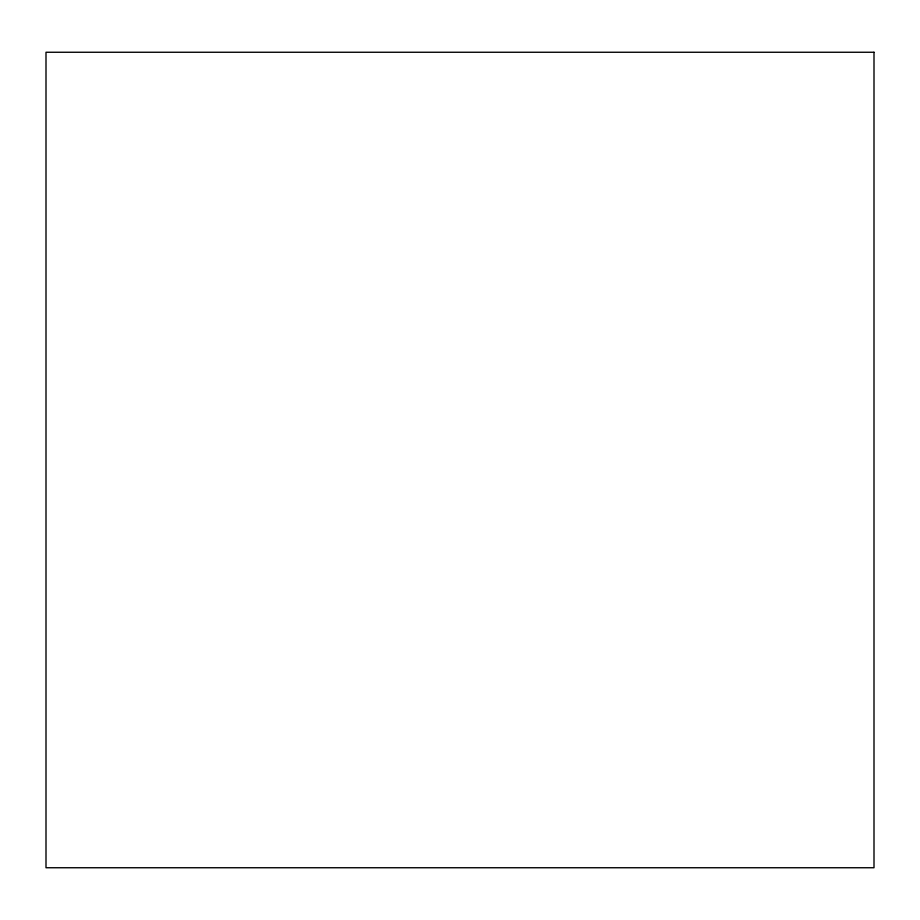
<?xml version="1.0" encoding="UTF-8"?>
<svg xmlns="http://www.w3.org/2000/svg" width="920" height="920" viewBox="0 0 920 920"><rect width="100%" height="100%" fill="white"/><g stroke="black" fill="none" stroke-linecap="round" stroke-linejoin="round"><path stroke-width="1.38" d="M874 52.256L46 52.256L46 867.744L874 867.744L874 52.256"/></g></svg>
